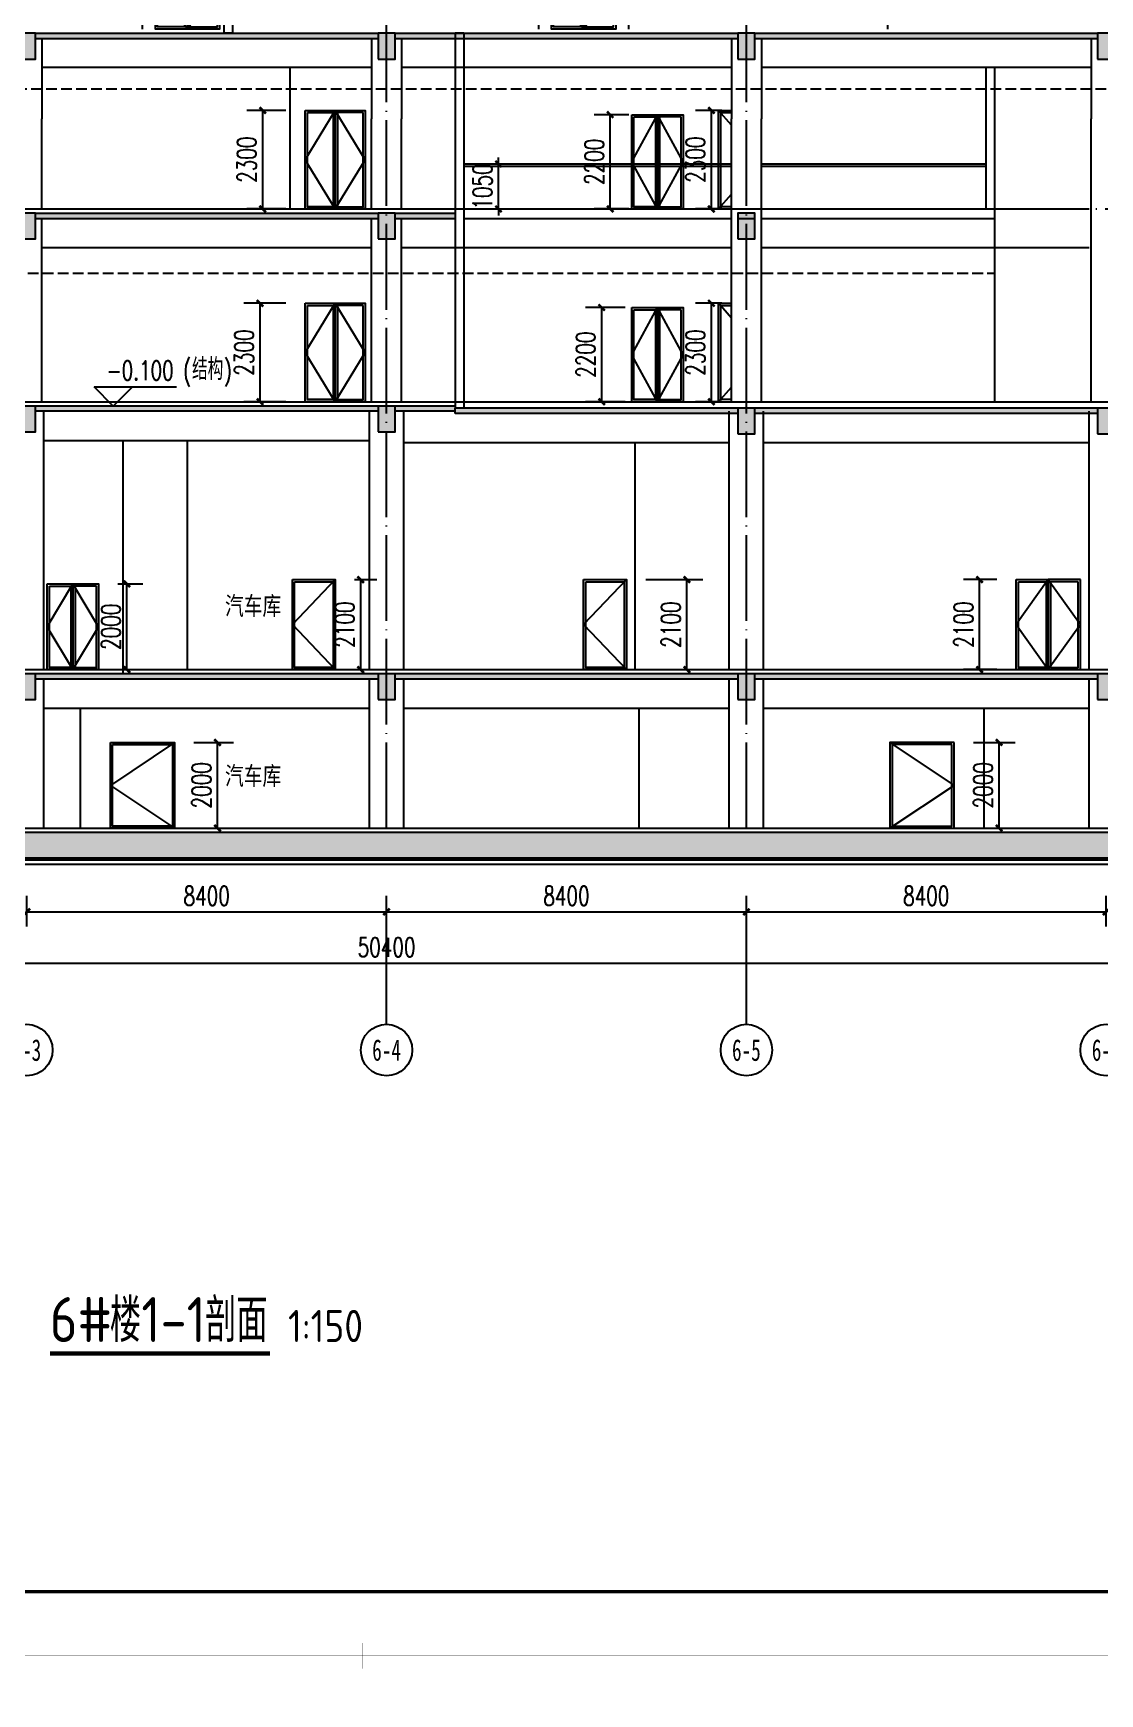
# Model space of a CAD drawing. Extents: x -781494 to 378714, y -27129 to 259749.
# Drawn here: x 55652 to 80555, y 61092 to 99845 of the extents above; entities that cross this region are included whole.
import ezdxf
from ezdxf.enums import TextEntityAlignment as Align

# ---------------------------------------------------------------- set-up
doc = ezdxf.new("R2010")
doc.units = 0
doc.header["$LTSCALE"] = 1000
doc.header["$MEASUREMENT"] = 0
doc.linetypes.add('104-6 轴网$0$DOTE', pattern=[2.42, 2, -0.2, 0.02, -0.2])
doc.linetypes.add('DASH', pattern=[0.35, 0.25, -0.1])
for name, color, linetype in [('01-标注_尺寸', 124, 'Continuous'), ('01-标注_标高', 200, 'Continuous'), ('02-TEXT_标注', 130, 'Continuous'), ('05-填充_天正', 26, 'Continuous'), ('104-6 轴网$0$01-标注_轴线坐标', 132, 'Continuous'), ('104-6 轴网$0$02-TEXT_轴号', 7, 'Continuous'), ('104-6 轴网$0$A_AXIS-轴线', 36, '104-6 轴网$0$DOTE'), ('A-C_窗', 140, 'Continuous'), ('A-C_门', 150, 'Continuous'), ('A-O_防水层', 222, 'Continuous'), ('A-SUR_吊顶', 40, 'Continuous'), ('A-SUR_看线', 231, 'Continuous'), ('A-SUR_面层', 191, 'Continuous'), ('A-TECH_结构', 21, 'Continuous'), ('A_STR-砌块墙', 121, 'Continuous'), ('A_STR-砼墙', 51, 'Continuous'), ('A_STR-砼柱', 51, 'Continuous'), ('DIM_SYMB', 200, 'Continuous'), ('PUB_HATCH', 8, 'Continuous')]:
    doc.layers.add(name, color=color, linetype=linetype)
doc.styles.add('104-6 轴网$0$_TCH_AXIS', font='STXIHEI.TTF', dxfattribs={"width": 0.75})
doc.styles.add('_TCH_DIM', font='SIMPLEX', dxfattribs={"bigfont": 'GBCBIG'})
doc.styles.add('_TCH_DIM_T3', font='SIMPLEX', dxfattribs={"width": 0.705882, "bigfont": 'GBCBIG'})
doc.styles.get("Standard").update_dxf_attribs({"font": 'gbenor.shx', "bigfont": 'gbcbig.shx'})
doc.dimstyles.new('_TCH_ARCH&&150', dxfattribs={"dimtxt": 446.25, "dimasz": 150, "dimexe": 375, "dimexo": 450, "dimgap": 150, "dimtad": 1, "dimdec": 0, "dimzin": 0, "dimdsep": 46, "dimtxsty": '_TCH_DIM_T3', "dimblk": 'ARCHTICK', "dimcen": 0.09, "dimclrt": 7, "dimazin": 2, "dimtfac": 1, "dimtdec": 0, "dimtix": 1, "dimtmove": 2, "dimatfit": 3, "dimfxl": 0, "dimtolj": 1, "dimtzin": 0, "dimarcsym": 0})

# ---------------------------------------------------------------- blocks, each defined once
blk = doc.blocks.new('A$C50245CD5')
at = {"layer": 'A-C_门'}
for points in [[(0, 2300), (1400, 2300), (1400, 0), (0, 0)], [(50, 2250), (650, 2250), (650, 50), (50, 50)], [(1350, 2250), (750, 2250), (750, 50), (1350, 50)]]:
    blk.add_lwpolyline(points, close=True, dxfattribs=at)
for points in [[(700, 0), (0, 1150), (700, 2300)], [(700, 2300), (700, 0)], [(700, 0), (1400, 1150), (700, 2300)]]:
    blk.add_lwpolyline(points, dxfattribs=at)
blk = doc.blocks.new('1222jia')
at = {"layer": 'A-C_门'}
for points in [[(0, 2200), (1200, 2200), (1200, 0), (0, 0)], [(50, 2150), (550, 2150), (550, 50), (50, 50)], [(1150, 2150), (650, 2150), (650, 50), (1150, 50)]]:
    blk.add_lwpolyline(points, close=True, dxfattribs=at)
for points in [[(600, 0), (0, 1100), (600, 2200)], [(600, 2200), (600, 0)], [(600, 0), (1200, 1100), (600, 2200)]]:
    blk.add_lwpolyline(points, dxfattribs=at)
blk = doc.blocks.new('1523m')
at = {"layer": 'A-C_门'}
for points in [[(0, 2300), (1500, 2300), (1500, 0), (0, 0)], [(50, 2250), (700, 2250), (700, 50), (50, 50)], [(1450, 2250), (800, 2250), (800, 50), (1450, 50)]]:
    blk.add_lwpolyline(points, close=True, dxfattribs=at)
for points in [[(750, 0), (0, 1150), (750, 2300)], [(750, 2300), (750, 0)], [(750, 0), (1500, 1150), (750, 2300)]]:
    blk.add_lwpolyline(points, dxfattribs=at)
blk = doc.blocks.new('*U18')
at = {"layer": 'A-SUR_看线'}
for p, q in [((-11675, -1990, -1500), (-11675, 1310, -1500)), ((-5725, -1990, -1500), (-5725, 1310, -1500)), ((3525, 1310, -1500), (3525, -1990, -1500)), ((5625, 1310, -1500), (5625, -1990, -1500)), ((11675, -1990, -1500), (11675, 1310, -1500))]:
    blk.add_line(p, q, dxfattribs=at)
at = {"layer": 'A_STR-砌块墙'}
for p, q in [((-3825, 1990), (-3825, -2090)), ((-3625, 1990), (-3825, 1990)), ((-3625, 1990), (-3625, -2090)), ((-3625, -2090), (-3825, -2090))]:
    blk.add_line(p, q, dxfattribs=at)
at = {"layer": 'A-C_门'}
for p in [(-5425, -1990, -1500), (3825, -1990, -1500)]:
    blk.add_blockref('1523m', p, dxfattribs=at)
blk = doc.blocks.new('*U19')
at = {"layer": 'A-SUR_看线', "color": 0, "linetype": 'ByBlock', "lineweight": -2, "transparency": 16777216}
for p in [(0, 4200), (0, 0)]:
    blk.add_blockref('*U18', p, dxfattribs=at)
blk = doc.blocks.new('1220bing')
at = {"layer": 'A-C_门'}
for points in [[(0, 2000), (1200, 2000), (1200, 0), (0, 0)], [(50, 1950), (550, 1950), (550, 50), (50, 50)], [(1150, 1950), (650, 1950), (650, 50), (1150, 50)]]:
    blk.add_lwpolyline(points, close=True, dxfattribs=at)
for points in [[(600, 0), (0, 1000), (600, 2000)], [(600, 2000), (600, 0)], [(600, 0), (1200, 1000), (600, 2000)]]:
    blk.add_lwpolyline(points, dxfattribs=at)
blk = doc.blocks.new('1021yi')
at = {"layer": 'A-C_门'}
for points in [[(32950, -148753), (33950, -148753), (33950, -150853), (32950, -150853)], [(33000, -148803), (33900, -148803), (33900, -150803), (33000, -150803)]]:
    blk.add_lwpolyline(points, close=True, dxfattribs=at)
blk.add_lwpolyline([(33950, -148753), (32950, -149803), (33950, -150853)], dxfattribs=at)
blk = doc.blocks.new('1521yi')
at = {"layer": 'A-C_门'}
for points in [[(32950, -148753), (33700, -148753), (33700, -150853), (32950, -150853)], [(33000, -148803), (33650, -148803), (33650, -150803), (33000, -150803)], [(34450, -148753), (33700, -148753), (33700, -150853), (34450, -150853)], [(34400, -148803), (33750, -148803), (33750, -150803), (34400, -150803)]]:
    blk.add_lwpolyline(points, close=True, dxfattribs=at)
for points in [[(33700, -148753), (32950, -149803), (33700, -150853)], [(33700, -148753), (34450, -149803), (33700, -150853)]]:
    blk.add_lwpolyline(points, dxfattribs=at)
blk = doc.blocks.new('1523BM')
at = {"layer": 'A-C_门'}
for points in [[(32950, -148853), (34450, -148853), (34450, -150853), (32950, -150853)], [(33000, -148903), (34400, -148903), (34400, -150803), (33000, -150803)]]:
    blk.add_lwpolyline(points, close=True, dxfattribs=at)
blk.add_lwpolyline([(34450, -148853), (32950, -149853), (34450, -150853)], dxfattribs=at)
blk = doc.blocks.new('图框-A1')
for points, const_width in [([(0, 0), (841, 0), (841, 594), (0, 594)], 0.05), ([(766, 584), (25, 584), (25, 10), (766, 10)], 0.5)]:
    blk.add_lwpolyline(points, close=True, dxfattribs=dict(const_width=const_width))
at = {"const_width": 0.05}
for points in [[(420.5, 594), (420.5, 592)], [(420.5, 0), (420.5, 2)]]:
    blk.add_lwpolyline(points, dxfattribs=at)
blk = doc.blocks.new('_FZH')
blk.add_lwpolyline([(-0.5, -0.5), (0.5, -0.5), (0.5, 0.5), (-0.5, 0.5)], close=True)
at = {"layer": 'PUB_HATCH'}
blk.add_solid([(-0.5, -0.5), (0.5, -0.5), (-0.5, 0.5), (0.5, 0.5)], dxfattribs=at)
blk = doc.blocks.new('ghtsrhtrshy')
at = {"layer": '05-填充_天正'}
for points in [[(25000, -220), (25000, -100), (17000, -100), (17000, -220)], [(33400, -220), (33400, -100), (25400, -100), (25400, -220)], [(41800, -220), (41800, -100), (33800, -100), (33800, -220)]]:
    blk.add_hatch(color=256, dxfattribs=at).paths.add_polyline_path(points)
at = {"layer": 'A-SUR_吊顶', "linetype": 'DASH'}
blk.add_line((-600, -1400), (51000, -1400), dxfattribs=at)
at = {"layer": 'A-TECH_结构'}
for p, q in [((24850, -900), (17150, -900)), ((33250, -900), (25550, -900)), ((41650, -900), (33950, -900))]:
    blk.add_line(p, q, dxfattribs=at)
for points in [[(17150, -220), (17150, -2100)], [(24850, -220), (24850, -2100)], [(25550, -220), (25550, -2100)], [(33250, -220), (33250, -2100)], [(33950, -220), (33950, -2100)], [(41650, -220), (41650, -2100)]]:
    blk.add_lwpolyline(points, dxfattribs=at)
at = {"layer": 'A_STR-砼墙'}
for p, q in [((17000, -100), (25000, -100)), ((17000, -220), (25000, -220)), ((25400, -100), (33400, -100)), ((25400, -220), (33400, -220)), ((33800, -100), (41800, -100)), ((33800, -220), (41800, -220))]:
    blk.add_line(p, q, dxfattribs=at)
at = {"layer": 'A_STR-砼柱', "yscale": 600, "zscale": 600}
for p, xscale in [((16800, -400), 399.9999999995343), ((25200, -400), 400), ((33600, -400), 400), ((42000, -400), 400.0000000004657)]:
    blk.add_blockref('_FZH', p, dxfattribs=dict(at, xscale=xscale))
blk = doc.blocks.new('_ArchTick')
at = {"color": 0, "linetype": 'ByBlock', "const_width": 0.4}
blk.add_lwpolyline([(-0.5, -0.5), (0.5, 0.5)], dxfattribs=at)
blk = doc.blocks.new('*D203')
at = {"layer": '01-标注_尺寸', "color": 0, "lineweight": -2, "transparency": 16777216}
for p, q in [((55503, 78996), (55503, 79715)), ((63903, 78996), (63903, 79715)), ((55503, 79340), (63903, 79340))]:
    blk.add_line(p, q, dxfattribs=at)
at = {"layer": 'Defpoints', "color": 0, "transparency": 16777216}
for p in [(63903, 79340), (55503, 78546), (63903, 78546)]:
    blk.add_point(p, dxfattribs=at)
at = {"layer": '01-标注_尺寸', "color": 0, "lineweight": -2, "transparency": 16777216, "xscale": 150, "yscale": 150, "zscale": 150, "rotation": 180}
blk.add_blockref('_ArchTick', (55503, 79340), dxfattribs=at)
at = {"layer": '01-标注_尺寸', "color": 0, "lineweight": -2, "transparency": 16777216, "xscale": 150, "yscale": 150, "zscale": 150}
blk.add_blockref('_ArchTick', (63903, 79340), dxfattribs=at)
at = {"layer": '01-标注_尺寸', "color": 7, "transparency": 16777216, "insert": (59703, 79713), "char_height": 446.2, "attachment_point": 5, "style": '_TCH_DIM_T3'}
blk.add_mtext('\\A1;8400', dxfattribs=at)
blk = doc.blocks.new('*D204')
at = {"layer": '01-标注_尺寸', "color": 0, "lineweight": -2, "transparency": 16777216}
for p, q in [((63903, 78996), (63903, 79715)), ((72303, 78996), (72303, 79715)), ((63903, 79340), (72303, 79340))]:
    blk.add_line(p, q, dxfattribs=at)
at = {"layer": 'Defpoints', "color": 0, "transparency": 16777216}
for p in [(72303, 79340), (63903, 78546), (72303, 78546)]:
    blk.add_point(p, dxfattribs=at)
at = {"layer": '01-标注_尺寸', "color": 0, "lineweight": -2, "transparency": 16777216, "xscale": 150, "yscale": 150, "zscale": 150, "rotation": 180}
blk.add_blockref('_ArchTick', (63903, 79340), dxfattribs=at)
at = {"layer": '01-标注_尺寸', "color": 0, "lineweight": -2, "transparency": 16777216, "xscale": 150, "yscale": 150, "zscale": 150}
blk.add_blockref('_ArchTick', (72303, 79340), dxfattribs=at)
at = {"layer": '01-标注_尺寸', "color": 7, "transparency": 16777216, "insert": (68103, 79713), "char_height": 446.2, "attachment_point": 5, "style": '_TCH_DIM_T3'}
blk.add_mtext('\\A1;8400', dxfattribs=at)
blk = doc.blocks.new('*D205')
at = {"layer": '01-标注_尺寸', "color": 0, "lineweight": -2, "transparency": 16777216}
for p, q in [((72303, 78996), (72303, 79715)), ((80703, 78996), (80703, 79715)), ((72303, 79340), (80703, 79340))]:
    blk.add_line(p, q, dxfattribs=at)
at = {"layer": 'Defpoints', "color": 0, "transparency": 16777216}
for p in [(80703, 79340), (72303, 78546), (80703, 78546)]:
    blk.add_point(p, dxfattribs=at)
at = {"layer": '01-标注_尺寸', "color": 0, "lineweight": -2, "transparency": 16777216, "xscale": 150, "yscale": 150, "zscale": 150, "rotation": 180}
blk.add_blockref('_ArchTick', (72303, 79340), dxfattribs=at)
at = {"layer": '01-标注_尺寸', "color": 0, "lineweight": -2, "transparency": 16777216, "xscale": 150, "yscale": 150, "zscale": 150}
blk.add_blockref('_ArchTick', (80703, 79340), dxfattribs=at)
at = {"layer": '01-标注_尺寸', "color": 7, "transparency": 16777216, "insert": (76503, 79713), "char_height": 446.2, "attachment_point": 5, "style": '_TCH_DIM_T3'}
blk.add_mtext('\\A1;8400', dxfattribs=at)
blk = doc.blocks.new('*D213')
at = {"layer": '01-标注_尺寸', "color": 0, "lineweight": -2, "transparency": 16777216}
for p, q in [((38703, 80690), (38703, 77765)), ((89103, 80690), (89103, 77765)), ((38703, 78140), (89103, 78140))]:
    blk.add_line(p, q, dxfattribs=at)
at = {"layer": 'Defpoints', "color": 0, "transparency": 16777216}
for p in [(38703, 81140), (89103, 81140), (89103, 78140)]:
    blk.add_point(p, dxfattribs=at)
at = {"layer": '01-标注_尺寸', "color": 0, "lineweight": -2, "transparency": 16777216, "xscale": 150, "yscale": 150, "zscale": 150, "rotation": 180}
blk.add_blockref('_ArchTick', (38703, 78140), dxfattribs=at)
at = {"layer": '01-标注_尺寸', "color": 0, "lineweight": -2, "transparency": 16777216, "xscale": 150, "yscale": 150, "zscale": 150}
blk.add_blockref('_ArchTick', (89103, 78140), dxfattribs=at)
at = {"layer": '01-标注_尺寸', "color": 7, "transparency": 16777216, "insert": (63903, 78513), "char_height": 446.2, "attachment_point": 5, "style": '_TCH_DIM_T3'}
blk.add_mtext('\\A1;50400', dxfattribs=at)
blk = doc.blocks.new('*D220')
at = {"layer": '01-标注_尺寸', "color": 0, "lineweight": -2, "transparency": 16777216}
for p, q in [((61553, 98043), (60636, 98043)), ((61011, 95743), (61011, 98043)), ((61553, 95743), (60636, 95743))]:
    blk.add_line(p, q, dxfattribs=at)
at = {"layer": 'Defpoints', "color": 0, "transparency": 16777216}
for p in [(61011, 98043), (62003, 98043), (62003, 95743)]:
    blk.add_point(p, dxfattribs=at)
at = {"layer": '01-标注_尺寸', "color": 0, "lineweight": -2, "transparency": 16777216, "xscale": 150, "yscale": 150, "zscale": 150}
for p, rotation in [((61011, 98043), 90), ((61011, 95743), 270)]:
    blk.add_blockref('_ArchTick', p, dxfattribs=dict(at, rotation=rotation))
at = {"layer": '01-标注_尺寸', "color": 7, "transparency": 16777216, "insert": (60638, 96893), "char_height": 446.2, "attachment_point": 5, "rotation": 90, "style": '_TCH_DIM_T3'}
blk.add_mtext('\\A1;2300', dxfattribs=at)
blk = doc.blocks.new('*D221')
at = {"layer": '01-标注_尺寸', "color": 0, "lineweight": -2, "transparency": 16777216}
for p, q in [((69556, 97943), (68749, 97943)), ((69124, 95743), (69124, 97943)), ((69556, 95743), (68749, 95743))]:
    blk.add_line(p, q, dxfattribs=at)
at = {"layer": 'Defpoints', "color": 0, "transparency": 16777216}
for p in [(69124, 97943), (70006, 97943), (70006, 95743)]:
    blk.add_point(p, dxfattribs=at)
at = {"layer": '01-标注_尺寸', "color": 0, "lineweight": -2, "transparency": 16777216, "xscale": 150, "yscale": 150, "zscale": 150}
for p, rotation in [((69124, 97943), 90), ((69124, 95743), 270)]:
    blk.add_blockref('_ArchTick', p, dxfattribs=dict(at, rotation=rotation))
at = {"layer": '01-标注_尺寸', "color": 7, "transparency": 16777216, "insert": (68751, 96843), "char_height": 446.2, "attachment_point": 5, "rotation": 90, "style": '_TCH_DIM_T3'}
blk.add_mtext('\\A1;2200', dxfattribs=at)
blk = doc.blocks.new('*D222')
at = {"layer": '01-标注_尺寸', "color": 0, "lineweight": -2, "transparency": 16777216}
for p, q in [((61553, 93543), (60573, 93543)), ((60948, 91243), (60948, 93543)), ((61553, 91243), (60573, 91243))]:
    blk.add_line(p, q, dxfattribs=at)
at = {"layer": 'Defpoints', "color": 0, "transparency": 16777216}
for p in [(60948, 93543), (62003, 93543), (62003, 91243)]:
    blk.add_point(p, dxfattribs=at)
at = {"layer": '01-标注_尺寸', "color": 0, "lineweight": -2, "transparency": 16777216, "xscale": 150, "yscale": 150, "zscale": 150}
for p, rotation in [((60948, 93543), 90), ((60948, 91243), 270)]:
    blk.add_blockref('_ArchTick', p, dxfattribs=dict(at, rotation=rotation))
at = {"layer": '01-标注_尺寸', "color": 7, "transparency": 16777216, "insert": (60575, 92393), "char_height": 446.2, "attachment_point": 5, "rotation": 90, "style": '_TCH_DIM_T3'}
blk.add_mtext('\\A1;2300', dxfattribs=at)
blk = doc.blocks.new('*D223')
at = {"layer": '01-标注_尺寸', "color": 0, "lineweight": -2, "transparency": 16777216}
for p, q in [((69475, 93443), (68550, 93443)), ((68925, 91243), (68925, 93443)), ((69475, 91243), (68550, 91243))]:
    blk.add_line(p, q, dxfattribs=at)
at = {"layer": 'Defpoints', "color": 0, "transparency": 16777216}
for p in [(68925, 93443), (69925, 93443), (69925, 91243)]:
    blk.add_point(p, dxfattribs=at)
at = {"layer": '01-标注_尺寸', "color": 0, "lineweight": -2, "transparency": 16777216, "xscale": 150, "yscale": 150, "zscale": 150}
for p, rotation in [((68925, 93443), 90), ((68925, 91243), 270)]:
    blk.add_blockref('_ArchTick', p, dxfattribs=dict(at, rotation=rotation))
at = {"layer": '01-标注_尺寸', "color": 7, "transparency": 16777216, "insert": (68551, 92343), "char_height": 446.2, "attachment_point": 5, "rotation": 90, "style": '_TCH_DIM_T3'}
blk.add_mtext('\\A1;2200', dxfattribs=at)
blk = doc.blocks.new('*D225')
at = {"layer": '01-标注_尺寸', "color": 0, "lineweight": -2, "transparency": 16777216}
for p, q in [((57628, 86993), (58215, 86993)), ((57840, 84993), (57840, 86993)), ((57628, 84993), (58215, 84993))]:
    blk.add_line(p, q, dxfattribs=at)
at = {"layer": 'Defpoints', "color": 0, "transparency": 16777216}
for p in [(57178, 86993), (57840, 86993), (57178, 84993)]:
    blk.add_point(p, dxfattribs=at)
at = {"layer": '01-标注_尺寸', "color": 0, "lineweight": -2, "transparency": 16777216, "xscale": 150, "yscale": 150, "zscale": 150}
for p, rotation in [((57840, 86993), 90), ((57840, 84993), 270)]:
    blk.add_blockref('_ArchTick', p, dxfattribs=dict(at, rotation=rotation))
at = {"layer": '01-标注_尺寸', "color": 7, "transparency": 16777216, "insert": (57467, 85993), "char_height": 446.2, "attachment_point": 5, "rotation": 90, "style": '_TCH_DIM_T3'}
blk.add_mtext('\\A1;2000', dxfattribs=at)
blk = doc.blocks.new('*D226')
at = {"layer": '01-标注_尺寸', "color": 0, "lineweight": -2, "transparency": 16777216}
for p, q in [((63153, 87093), (63674, 87093)), ((63299, 84993), (63299, 87093)), ((63153, 84993), (63674, 84993))]:
    blk.add_line(p, q, dxfattribs=at)
at = {"layer": 'Defpoints', "color": 0, "transparency": 16777216}
for p in [(62703, 87093), (63299, 87093), (62703, 84993)]:
    blk.add_point(p, dxfattribs=at)
at = {"layer": '01-标注_尺寸', "color": 0, "lineweight": -2, "transparency": 16777216, "xscale": 150, "yscale": 150, "zscale": 150}
for p, rotation in [((63299, 87093), 90), ((63299, 84993), 270)]:
    blk.add_blockref('_ArchTick', p, dxfattribs=dict(at, rotation=rotation))
at = {"layer": '01-标注_尺寸', "color": 7, "transparency": 16777216, "insert": (62926, 86043), "char_height": 446.2, "attachment_point": 5, "rotation": 90, "style": '_TCH_DIM_T3'}
blk.add_mtext('\\A1;2100', dxfattribs=at)
blk = doc.blocks.new('*D227')
at = {"layer": '01-标注_尺寸', "color": 0, "lineweight": -2, "transparency": 16777216}
for p, q in [((69953, 87093), (71289, 87093)), ((70914, 84993), (70914, 87093)), ((69953, 84993), (71289, 84993))]:
    blk.add_line(p, q, dxfattribs=at)
at = {"layer": 'Defpoints', "color": 0, "transparency": 16777216}
for p in [(69503, 87093), (70914, 87093), (69503, 84993)]:
    blk.add_point(p, dxfattribs=at)
at = {"layer": '01-标注_尺寸', "color": 0, "lineweight": -2, "transparency": 16777216, "xscale": 150, "yscale": 150, "zscale": 150}
for p, rotation in [((70914, 87093), 90), ((70914, 84993), 270)]:
    blk.add_blockref('_ArchTick', p, dxfattribs=dict(at, rotation=rotation))
at = {"layer": '01-标注_尺寸', "color": 7, "transparency": 16777216, "insert": (70540, 86043), "char_height": 446.2, "attachment_point": 5, "rotation": 90, "style": '_TCH_DIM_T3'}
blk.add_mtext('\\A1;2100', dxfattribs=at)
blk = doc.blocks.new('*D228')
at = {"layer": '01-标注_尺寸', "color": 0, "lineweight": -2, "transparency": 16777216}
for p, q in [((78153, 87093), (77372, 87093)), ((77747, 84993), (77747, 87093)), ((78153, 84993), (77372, 84993))]:
    blk.add_line(p, q, dxfattribs=at)
at = {"layer": 'Defpoints', "color": 0, "transparency": 16777216}
for p in [(77747, 87093), (78603, 87093), (78603, 84993)]:
    blk.add_point(p, dxfattribs=at)
at = {"layer": '01-标注_尺寸', "color": 0, "lineweight": -2, "transparency": 16777216, "xscale": 150, "yscale": 150, "zscale": 150}
for p, rotation in [((77747, 87093), 90), ((77747, 84993), 270)]:
    blk.add_blockref('_ArchTick', p, dxfattribs=dict(at, rotation=rotation))
at = {"layer": '01-标注_尺寸', "color": 7, "transparency": 16777216, "insert": (77374, 86043), "char_height": 446.2, "attachment_point": 5, "rotation": 90, "style": '_TCH_DIM_T3'}
blk.add_mtext('\\A1;2100', dxfattribs=at)
blk = doc.blocks.new('*D229')
at = {"layer": '01-标注_尺寸', "color": 0, "lineweight": -2, "transparency": 16777216}
for p, q in [((77604, 83293), (78578, 83293)), ((78203, 81293), (78203, 83293)), ((77604, 81293), (78578, 81293))]:
    blk.add_line(p, q, dxfattribs=at)
at = {"layer": 'Defpoints', "color": 0, "transparency": 16777216}
for p in [(77154, 83293), (78203, 83293), (77154, 81293)]:
    blk.add_point(p, dxfattribs=at)
at = {"layer": '01-标注_尺寸', "color": 0, "lineweight": -2, "transparency": 16777216, "xscale": 150, "yscale": 150, "zscale": 150}
for p, rotation in [((78203, 83293), 90), ((78203, 81293), 270)]:
    blk.add_blockref('_ArchTick', p, dxfattribs=dict(at, rotation=rotation))
at = {"layer": '01-标注_尺寸', "color": 7, "transparency": 16777216, "insert": (77830, 82293), "char_height": 446.2, "attachment_point": 5, "rotation": 90, "style": '_TCH_DIM_T3'}
blk.add_mtext('\\A1;2000', dxfattribs=at)
blk = doc.blocks.new('*D230')
at = {"layer": '01-标注_尺寸', "color": 0, "lineweight": -2, "transparency": 16777216}
for p, q in [((59404, 83293), (60329, 83293)), ((59954, 81293), (59954, 83293)), ((59404, 81293), (60329, 81293))]:
    blk.add_line(p, q, dxfattribs=at)
at = {"layer": 'Defpoints', "color": 0, "transparency": 16777216}
for p in [(58954, 83293), (59954, 83293), (58954, 81293)]:
    blk.add_point(p, dxfattribs=at)
at = {"layer": '01-标注_尺寸', "color": 0, "lineweight": -2, "transparency": 16777216, "xscale": 150, "yscale": 150, "zscale": 150}
for p, rotation in [((59954, 83293), 90), ((59954, 81293), 270)]:
    blk.add_blockref('_ArchTick', p, dxfattribs=dict(at, rotation=rotation))
at = {"layer": '01-标注_尺寸', "color": 7, "transparency": 16777216, "insert": (59581, 82293), "char_height": 446.2, "attachment_point": 5, "rotation": 90, "style": '_TCH_DIM_T3'}
blk.add_mtext('\\A1;2000', dxfattribs=at)
blk = doc.blocks.new('*D232')
at = {"layer": '01-标注_尺寸', "color": 0, "lineweight": -2, "transparency": 16777216}
for p, q in [((71732, 98043), (71112, 98043)), ((71487, 95743), (71487, 98043)), ((71732, 95743), (71112, 95743))]:
    blk.add_line(p, q, dxfattribs=at)
at = {"layer": 'Defpoints', "color": 0, "transparency": 16777216}
for p in [(71487, 98043), (72182, 98043), (72182, 95743)]:
    blk.add_point(p, dxfattribs=at)
at = {"layer": '01-标注_尺寸', "color": 0, "lineweight": -2, "transparency": 16777216, "xscale": 150, "yscale": 150, "zscale": 150}
for p, rotation in [((71487, 98043), 90), ((71487, 95743), 270)]:
    blk.add_blockref('_ArchTick', p, dxfattribs=dict(at, rotation=rotation))
at = {"layer": '01-标注_尺寸', "color": 7, "transparency": 16777216, "insert": (71114, 96893), "char_height": 446.2, "attachment_point": 5, "rotation": 90, "style": '_TCH_DIM_T3'}
blk.add_mtext('\\A1;2300', dxfattribs=at)
blk = doc.blocks.new('*D266')
at = {"layer": '01-标注_尺寸', "color": 0, "lineweight": -2, "transparency": 16777216}
for p, q in [((71732, 93543), (71112, 93543)), ((71487, 91243), (71487, 93543)), ((71732, 91243), (71112, 91243))]:
    blk.add_line(p, q, dxfattribs=at)
at = {"layer": 'Defpoints', "color": 0, "transparency": 16777216}
for p in [(71487, 93543), (72182, 93543), (72182, 91243)]:
    blk.add_point(p, dxfattribs=at)
at = {"layer": '01-标注_尺寸', "color": 0, "lineweight": -2, "transparency": 16777216, "xscale": 150, "yscale": 150, "zscale": 150}
for p, rotation in [((71487, 93543), 90), ((71487, 91243), 270)]:
    blk.add_blockref('_ArchTick', p, dxfattribs=dict(at, rotation=rotation))
at = {"layer": '01-标注_尺寸', "color": 7, "transparency": 16777216, "insert": (71114, 92393), "char_height": 446.2, "attachment_point": 5, "rotation": 90, "style": '_TCH_DIM_T3'}
blk.add_mtext('\\A1;2300', dxfattribs=at)
blk = doc.blocks.new('*D286')
at = {"layer": '01-标注_尺寸', "color": 0, "lineweight": -2, "transparency": 16777216}
for p, q in [((66515, 96793), (66515, 96943)), ((66153, 96793), (66890, 96793)), ((66515, 95743), (66515, 96793)), ((66153, 95743), (66890, 95743)), ((66515, 95743), (66515, 95593))]:
    blk.add_line(p, q, dxfattribs=at)
at = {"layer": 'Defpoints', "color": 0, "transparency": 16777216}
for p in [(65703, 96793), (66515, 96793), (65703, 95743)]:
    blk.add_point(p, dxfattribs=at)
at = {"layer": '01-标注_尺寸', "color": 0, "lineweight": -2, "transparency": 16777216, "xscale": 150, "yscale": 150, "zscale": 150}
for p, rotation in [((66515, 96793), 270), ((66515, 95743), 90)]:
    blk.add_blockref('_ArchTick', p, dxfattribs=dict(at, rotation=rotation))
at = {"layer": '01-标注_尺寸', "color": 7, "transparency": 16777216, "insert": (66142, 96268), "char_height": 446.2, "attachment_point": 5, "rotation": 90, "style": '_TCH_DIM_T3'}
blk.add_mtext('\\A1;1050', dxfattribs=at)

msp = doc.modelspace()

# ---------------------------------------------------------------- hatches: boundary and pattern name
at = {"layer": '05-填充_天正'}
for points in [[(63703.4, 95522.7), (63703.4, 95642.7), (55703.4, 95642.7), (55703.4, 95522.7)], [(64103.4, 95642.7), (64103.4, 95522.7), (65503.4, 95522.7), (65503.4, 95642.7)], [(55703.4, 91142.7), (55703.4, 91022.7), (63703.4, 91022.7), (63703.4, 91142.7)], [(64103.4, 91142.7), (64103.4, 91022.7), (65503.4, 91022.7), (65503.4, 91142.7)], [(72103.4, 90972.7), (72103.4, 91092.7), (65503.4, 91092.7), (65503.4, 90972.7)], [(72503.4, 91092.7), (72503.4, 90972.7), (80503.4, 90972.7), (80503.4, 91092.7)], [(55703.4, 84892.7), (55703.4, 84772.7), (63703.4, 84772.7), (63703.4, 84892.7)], [(64103.4, 84892.7), (64103.4, 84772.7), (72103.4, 84772.7), (72103.4, 84892.7)], [(72503.4, 84892.7), (72503.4, 84772.7), (80503.4, 84772.7), (80503.4, 84892.7)], [(92289.6, 81192.7), (35759.3, 81192.7), (35759.3, 80592.7), (92289.6, 80592.7)]]:
    msp.add_hatch(color=256, dxfattribs=at).paths.add_polyline_path(points)

# ---------------------------------------------------------------- linework, layer by layer
at = {"layer": '01-标注_标高'}
for p, q in [((57521.4, 91142.7), (57071.4, 91592.7)), ((57071.4, 91592.7), (59001, 91592.7)), ((57521.4, 91142.7), (57971.4, 91592.7))]:
    msp.add_line(p, q, dxfattribs=at)
at = {"layer": '104-6 轴网$0$01-标注_轴线坐标'}
for p, q in [((63903.4, 76715.3), (63903.4, 79076.3)), ((72303.4, 76715.3), (72303.4, 79076.3))]:
    msp.add_line(p, q, dxfattribs=at)
for centre in [(55503.4, 76115.3), (63903.4, 76115.3), (72303.4, 76115.3), (80703.4, 76115.3)]:
    msp.add_circle(centre, 600, dxfattribs=at)
at = {"layer": '104-6 轴网$0$A_AXIS-轴线'}
for points in [[(63903.4, 81292.7), (63903.4, 136219.8)], [(72303.4, 81292.7), (72303.4, 136219.8)], [(34703.4, 95742.7), (93049.4, 95742.7)], [(35759.3, 91242.7), (92289.6, 91242.7)], [(35759.3, 84992.7), (92289.6, 84992.7)], [(35759.3, 81292.7), (93049.4, 81292.7)]]:
    msp.add_lwpolyline(points, dxfattribs=at)
at = {"layer": 'A-C_门'}
for p, q in [((71653.4, 95742.7), (71653.4, 98042.7)), ((71653.4, 98042.7), (71953.4, 98042.7)), ((71653.4, 91242.7), (71653.4, 93542.7)), ((71653.4, 93542.7), (71953.4, 93542.7))]:
    msp.add_line(p, q, dxfattribs=at)
for points in [[(71953.4, 97697.7), (71653.4, 98042.7)], [(71953.4, 95792.7), (71703.4, 95792.7), (71703.4, 97992.7), (71953.4, 97992.7)], [(71653.4, 95742.7), (71953.4, 96087.7)], [(71953.4, 93197.7), (71653.4, 93542.7)], [(71953.4, 91292.7), (71703.4, 91292.7), (71703.4, 93492.7), (71953.4, 93492.7)], [(71653.4, 91242.7), (71953.4, 91587.7)]]:
    msp.add_lwpolyline(points, dxfattribs=at)
at = {"layer": 'A-O_防水层'}
for p, q in [((35759.3, 80572.7), (92289.6, 80572.7)), ((35759.3, 80552.7), (92289.6, 80552.7)), ((35759.3, 80452.7), (92289.6, 80452.7))]:
    msp.add_line(p, q, dxfattribs=at)
at = {"layer": 'A-SUR_吊顶', "linetype": 'DASH'}
msp.add_lwpolyline([(37903.4, 94812.7), (38028.4, 94812.7), (38028.4, 94242.7), (78103.4, 94242.7)], dxfattribs=at)
at = {"layer": 'A-SUR_看线'}
for p, q in [((61653.4, 95742.7), (61653.4, 99042.7)), ((65703.4, 96792.7), (71953.4, 96792.7)), ((65703.4, 96742.7), (71953.4, 96742.7)), ((72653.4, 96792.7), (77903.4, 96792.7)), ((72653.4, 96742.7), (77903.4, 96742.7)), ((78103.4, 91242.7), (78103.4, 94842.7)), ((57753.4, 84892.7), (57753.4, 90342.7)), ((59253.4, 84992.7), (59253.4, 90342.7)), ((69703.4, 84992.7), (69703.4, 90292.7)), ((56753.4, 81292.7), (56753.4, 84092.7)), ((69803.4, 81292.7), (69803.4, 84092.7)), ((77853.4, 81292.7), (77853.4, 84092.7))]:
    msp.add_line(p, q, dxfattribs=at)
at = {"layer": 'A-SUR_面层'}
for p, q in [((77903.4, 95742.7), (77903.4, 99042.7)), ((78103.4, 95742.7), (78103.4, 99042.7)), ((37703.4, 91242.7), (65503.4, 91242.7)), ((37703.4, 91242.7), (65503.4, 91242.7)), ((65703.4, 91242.7), (90103.4, 91242.7)), ((65703.4, 91242.7), (90103.4, 91242.7)), ((35759.3, 84992.7), (92289.6, 84992.7)), ((35759.3, 81292.7), (92289.6, 81292.7))]:
    msp.add_line(p, q, dxfattribs=at)
for points in [[(37903.4, 95742.7), (65503.4, 95742.7)], [(65703.4, 95742.7), (71953.4, 95742.7)], [(72653.4, 95742.7), (78103.4, 95742.7)], [(65703.4, 95522.7), (71953.4, 95522.7)], [(72653.4, 95522.7), (78103.4, 95522.7)]]:
    msp.add_lwpolyline(points, dxfattribs=at)
at = {"layer": 'A-TECH_结构'}
for p, q in [((78103.4, 95742.7), (80303.4, 95742.7)), ((78103.4, 94842.7), (78103.4, 95742.7)), ((72103.4, 95522.7), (72503.4, 95522.7)), ((55853.4, 94842.7), (63553.4, 94842.7)), ((64253.4, 94842.7), (71953.4, 94842.7)), ((72653.4, 94842.7), (80303.4, 94842.7)), ((55903.4, 90342.7), (63503.4, 90342.7)), ((64303.4, 90292.7), (71903.4, 90292.7)), ((72703.4, 90292.7), (80303.4, 90292.7)), ((55903.4, 84092.7), (63503.4, 84092.7)), ((64303.4, 84092.7), (71903.4, 84092.7)), ((72703.4, 84092.7), (80303.4, 84092.7))]:
    msp.add_line(p, q, dxfattribs=at)
for points in [[(55853.4, 95742.7), (55853.4, 97842.7)], [(63553.4, 95742.7), (63553.4, 97842.7)], [(64253.4, 95742.7), (64253.4, 97842.7)], [(71953.4, 95522.7), (71953.4, 97842.7)], [(72653.4, 95522.7), (72653.4, 97842.7)], [(80353.4, 91242.7), (80353.4, 97842.7)], [(55853.4, 91242.7), (55853.4, 95522.7)], [(63553.4, 91242.7), (63553.4, 95522.7)], [(64253.4, 91242.7), (64253.4, 95522.7)], [(71953.4, 91242.7), (71953.4, 95522.7)], [(72653.4, 91242.7), (72653.4, 95522.7)], [(55903.4, 84992.7), (55903.4, 91022.7)], [(63503.4, 84992.7), (63503.4, 91022.7)], [(64303.4, 84992.7), (64303.4, 91022.7)], [(71903.4, 84992.7), (71903.4, 91022.7)], [(72703.4, 84992.7), (72703.4, 91022.7)], [(80303.4, 84992.7), (80303.4, 91022.7)], [(55903.4, 81292.7), (55903.4, 84772.7)], [(63503.4, 81292.7), (63503.4, 84772.7)], [(64303.4, 81292.7), (64303.4, 84772.7)], [(71903.4, 81292.7), (71903.4, 84772.7)], [(72703.4, 81292.7), (72703.4, 84772.7)], [(80303.4, 81292.7), (80303.4, 84772.7)]]:
    msp.add_lwpolyline(points, dxfattribs=at)
at = {"layer": 'A_STR-砌块墙'}
for p, q in [((65503.4, 99842.7), (65503.4, 95642.7)), ((65703.4, 99842.7), (65503.4, 99842.7)), ((65703.4, 99842.7), (65703.4, 95642.7)), ((65503.4, 95642.7), (65503.4, 91142.7)), ((65703.4, 95642.7), (65703.4, 91142.7)), ((65503.4, 91142.7), (65503.4, 91092.7)), ((65703.4, 91142.7), (65703.4, 91092.7))]:
    msp.add_line(p, q, dxfattribs=at)
at = {"layer": 'A_STR-砼墙'}
for p, q in [((55703.4, 95642.7), (63703.4, 95642.7)), ((55703.4, 95522.7), (63703.4, 95522.7)), ((64103.4, 95642.7), (65503.4, 95642.7)), ((64103.4, 95522.7), (65503.4, 95522.7)), ((63703.4, 91142.7), (55703.4, 91142.7)), ((65503.4, 91142.7), (64103.4, 91142.7)), ((72103.4, 91092.7), (65503.4, 91092.7)), ((65503.4, 90972.7), (65503.4, 91092.7)), ((80503.4, 91092.7), (72503.4, 91092.7)), ((63703.4, 91022.7), (55703.4, 91022.7)), ((65503.4, 91022.7), (64103.4, 91022.7)), ((72103.4, 90972.7), (65503.4, 90972.7)), ((80503.4, 90972.7), (72503.4, 90972.7)), ((63703.4, 84892.7), (55703.4, 84892.7)), ((72103.4, 84892.7), (64103.4, 84892.7)), ((80503.4, 84892.7), (72503.4, 84892.7)), ((63703.4, 84772.7), (55703.4, 84772.7)), ((72103.4, 84772.7), (64103.4, 84772.7)), ((80503.4, 84772.7), (72503.4, 84772.7)), ((92289.6, 81192.7), (35759.3, 81192.7)), ((92289.6, 80592.7), (35759.3, 80592.7))]:
    msp.add_line(p, q, dxfattribs=at)
at = {"layer": 'DIM_SYMB', "const_width": 105}
msp.add_lwpolyline([(56040.8, 69033.7), (61182.4, 69033.7)], dxfattribs=at)

# ---------------------------------------------------------------- block references
at = {"xscale": 150, "yscale": 150, "zscale": 150}
for p in [(260.2, 61975), (260.2, -27125)]:
    msp.add_blockref('图框-A1', p, dxfattribs=at)
at = {"color": 2}
msp.add_blockref('ghtsrhtrshy', (38703.4, 99942.7), dxfattribs=at)
at = {"layer": 'A-C_窗'}
for name, p in [('1021yi', (28753.4, 235845.4)), ('1021yi', (35553.4, 235845.4)), ('1521yi', (45653.4, 235845.4)), ('1523BM', (24503.8, 232145.4))]:
    msp.add_blockref(name, p, dxfattribs=at)
at = {"layer": 'A-C_窗', "xscale": -1, "rotation": 359.9999999999986}
msp.add_blockref('1523BM', (110103.8, 232145.4), dxfattribs=at)
at = {"layer": 'A-C_门'}
for name, p in [('A$C50245CD5', (62003.4, 95742.7)), ('1222jia', (69628.4, 95742.7)), ('A$C50245CD5', (62003.4, 91242.7)), ('1222jia', (69628.4, 91242.7)), ('1220bing', (55978.4, 84992.7))]:
    msp.add_blockref(name, p, dxfattribs=at)
at = {"layer": 'A-SUR_看线'}
msp.add_blockref('*U19', (63928.4, 101932.7, 1500), dxfattribs=at)
at = {"layer": 'A_STR-砼柱'}
for p, xscale, yscale, zscale, rotation in [((55503.4, 95342.7), 400.0000000004657, 600.0000000004657, 600.0000000004657, 359.9999999999333), ((55503.4, 90842.7), 400.0000000004657, 600, 600, 359.9999999999333), ((72303.4, 84592.7), 400, 600, 600, 6.670106611340577e-11)]:
    msp.add_blockref('_FZH', p, dxfattribs=dict(at, xscale=xscale, yscale=yscale, zscale=zscale, rotation=rotation))
for p, xscale, yscale, zscale in [((63903.4, 95342.7), 400, 600, 600), ((72303.4, 95342.7), 400, 600.0000000004657, 600.0000000004657), ((63903.4, 90842.7), 400, 600, 600), ((72303.4, 90792.7), 400, 600, 600), ((80703.4, 90792.7), 400.0000000004657, 600, 600), ((55503.4, 84592.7), 400, 600, 600), ((63903.4, 84592.7), 400, 600, 600), ((80703.4, 84592.7), 400, 600, 600)]:
    msp.add_blockref('_FZH', p, dxfattribs=dict(at, xscale=xscale, yscale=yscale, zscale=zscale))

# ---------------------------------------------------------------- texts
at = {"layer": '02-TEXT_标注'}
for s, height, style, width, p in [('(', 446.2, '_TCH_DIM', 0.705882, (59151, 91750.2)), (')', 446.2, '_TCH_DIM', 0.705882, (60098.2, 91750.2)), ('-0.100', 446.25, '_TCH_DIM', 0.705882, (57366, 91750.2)), ('汽车库', 428.14, '104-6 轴网$0$_TCH_AXIS', 0.75, (60130.1, 86268.2)), ('汽车库', 428.14, '104-6 轴网$0$_TCH_AXIS', 0.75, (60130.1, 82302.3))]:
    msp.add_text(s, height=height, dxfattribs=dict(at, style=style, width=width)).set_placement(p)
at = {"layer": '02-TEXT_标注', "style": '_TCH_DIM'}
msp.add_text('结构', height=506.38, dxfattribs=at).set_placement((59361, 91750.2))
at = {"layer": '02-TEXT_标注'}
for s, height, p in [('6#', 1050, (56040.8, 69299.6)), ('楼', 1012.8, (57440.8, 69299.6)), ('1-1', 1050, (58178, 69299.6)), ('剖面', 1012.77, (59665.5, 69299.6)), ('1:150', 750, (61602.4, 69299.6))]:
    msp.add_text(s, height=height, dxfattribs=at).set_placement(p)
at = {"layer": '104-6 轴网$0$02-TEXT_轴号', "style": '104-6 轴网$0$_TCH_AXIS'}
for s, height, width, p, p2 in [('6-3', 505.31, 0.918476, (55167.9, 75862.7), (55838.9, 75862.7)), ('6-4', 502.67, 0.926044, (63566.9, 75864), (64239.9, 75864)), ('6-5', 506.76, 0.914348, (71968.5, 75862), (72638.4, 75862)), ('6-6', 506.76, 0.914348, (80368.5, 75862), (81038.4, 75862))]:
    msp.add_text(s, height=height, dxfattribs=dict(at, width=width)).set_placement(p, p2, align=Align.FIT)

# ---------------------------------------------------------------- dimensions: what is measured, and where the dimension line sits
at = {"layer": '01-标注_尺寸'}
for p1, p2, distance, picture, middle in [((62003.4, 95742.7), (62003.4, 98042.7), 992.7, '*D220', (60637.6, 96892.7)), ((72182.3, 95742.7), (72182.3, 98042.7), 695.3, '*D232', (71113.9, 96892.7)), ((70006.5, 95742.7), (70006.5, 97942.7), 882.5, '*D221', (68750.9, 96842.7)), ((65703.4, 95742.7), (65703.4, 96792.7), -811.8, '*D286', (66142.2, 96267.7)), ((62003.4, 91242.7), (62003.4, 93542.7), 1055, '*D222', (60575.3, 92392.7)), ((69925.3, 91242.7), (69925.3, 93442.7), 1000.8, '*D223', (68551.4, 92342.7)), ((72182.3, 91242.7), (72182.3, 93542.7), 695.3, '*D266', (71113.9, 92392.7)), ((57178.4, 84992.7), (57178.4, 86992.7), -662.1, '*D225', (57467.4, 85992.7)), ((62703.4, 84992.7), (62703.4, 87092.7), -595.4, '*D226', (62925.7, 86042.7)), ((69503.4, 84992.7), (69503.4, 87092.7), -1410.1, '*D227', (70540.4, 86042.7)), ((78603.4, 84992.7), (78603.4, 87092.7), 856.4, '*D228', (77373.9, 86042.7)), ((58953.8, 81292.7), (58953.8, 83292.7), -1000.5, '*D230', (59581.2, 82292.7)), ((77153.8, 81292.7), (77153.8, 83292.7), -1049.5, '*D229', (77830.2, 82292.7)), ((38703.4, 81139.9), (89103.4, 81139.9), -3000, '*D213', (63903.4, 78513)), ((55503.4, 78546.3), (63903.4, 78546.3), 793.6, '*D203', (59703.4, 79713)), ((63903.4, 78546.3), (72303.4, 78546.3), 793.6, '*D204', (68103.4, 79713)), ((72303.4, 78546.3), (80703.4, 78546.3), 793.6, '*D205', (76503.4, 79713))]:
    dim = msp.add_aligned_dim(p1=p1, p2=p2, distance=distance, dimstyle='_TCH_ARCH&&150', dxfattribs=at)
    dim.commit()
    dim.dimension.update_dxf_attribs({"geometry": picture, "text_midpoint": middle})

doc.saveas('drawing.dxf')
